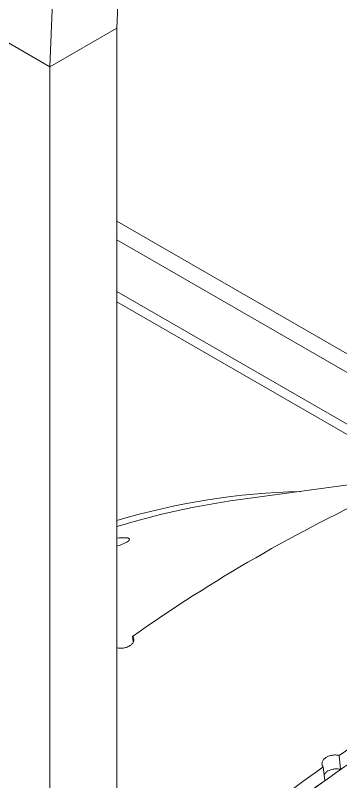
# Model space of a CAD drawing. Extents: x 2 to 136, y 1 to 99.
# Drawn here: x 99.032 to 99.678, y 15.407 to 16.931 of the extents above; entities that cross this region are included whole.
import ezdxf

# ---------------------------------------------------------------- set-up
doc = ezdxf.new("R2010")
doc.units = 0
doc.header["$MEASUREMENT"] = 0
doc.linetypes.add('SLD-Solid', pattern=[0])
doc.layers.add('OBJECT', color=7, linetype='CONTINUOUS')

msp = doc.modelspace()

# ---------------------------------------------------------------- linework, layer by layer
at = {"layer": 'OBJECT', "linetype": 'SLD-Solid', "lineweight": 15}
for p, q in [((98.2168, 17.3386), (99.1007, 16.8284)), ((99.2336, 16.9051), (99.1007, 16.8284)), ((99.2336, 9.5786), (99.2336, 16.9051)), ((99.1007, 9.5018), (99.1007, 16.8284)), ((99.8226, 16.1816), (99.2336, 16.5216)), ((99.826, 16.1428), (99.2336, 16.4848)), ((99.2336, 16.382), (99.8068, 16.0511)), ((99.776, 16.0481), (99.2336, 16.3612)), ((99.798, 16.0119), (99.4739, 15.9677)), ((99.266, 15.6852), (99.2649, 15.6963)), ((99.6777, 15.4321), (99.675, 15.4596)), ((99.6461, 15.4097), (99.643, 15.4369))]:
    msp.add_line(p, q, dxfattribs=at)
at = {"layer": 'OBJECT', "linetype": 'SLD-Solid', "lineweight": 15, "flags": 128}
for points in [[(99.1007, 16.8284), (99.1058, 16.9585), (99.121, 17.0934), (99.1462, 17.2319), (99.1813, 17.3728), (99.2258, 17.515), (99.2794, 17.6572), (99.3418, 17.7982), (99.4122, 17.9368), (99.4901, 18.0718), (99.575, 18.2021), (99.6659, 18.3265), (99.7622, 18.4441), (99.8631, 18.5537), (99.9676, 18.6545), (100.0749, 18.7456), (100.1841, 18.8263), (100.2943, 18.8957)], [(99.2336, 16.9051), (99.2387, 17.0281), (99.254, 17.1558), (99.2793, 17.287), (99.3143, 17.4204), (99.3588, 17.5548), (99.4124, 17.6888), (99.4744, 17.8211), (99.5443, 17.9505), (99.6214, 18.0758), (99.705, 18.1956), (99.7943, 18.309), (99.8884, 18.4147), (99.9864, 18.5117), (100.0873, 18.5992), (100.1903, 18.6763), (100.2943, 18.7422)], [(99.675, 15.4596), (99.7376, 15.5024), (99.7679, 15.5225)]]:
    msp.add_lwpolyline(points, dxfattribs=at)
at = {"layer": 'OBJECT', "linetype": 'SLD-Solid', "lineweight": 15}
for centre, radius, start, end in [((99.636, 14.5699), 1.4152, 91.5462, 106.5211), ((101.0887, 13.1167), 3.1592, 114.7348, 125.2598), ((99.6918, 14.4125), 1.5704, 97.9753, 106.9651), ((102.0136, 12.0961), 4.0722, 123.3411, 133.0546), ((102.0802, 12.0501), 4.1726, 125.7379, 133.0162), ((102.0601, 12.055), 4.1328, 125.7402, 133.1505)]:
    msp.add_arc(centre, radius, start, end, dxfattribs=at)
for points, knots in [([(99.2336, 15.8918), (99.2401, 15.8922), (99.2517, 15.893), (99.2584, 15.891), (99.2599, 15.8882), (99.2544, 15.8839), (99.2449, 15.8795), (99.2362, 15.8763), (99.2326, 15.875)], [0, 0, 0, 0, 0.250006, 0.449183, 0.64941, 0.77894, 0.909612, 1, 1, 1, 1]), ([(99.2604, 15.6785), (99.2621, 15.6799), (99.2655, 15.6828), (99.2677, 15.6881), (99.2673, 15.6928), (99.2656, 15.6953), (99.2649, 15.6963)], [0, 0, 0, 0, 0.273872, 0.547765, 0.818559, 1, 1, 1, 1]), ([(99.2329, 15.6737), (99.2354, 15.6733), (99.2404, 15.6724), (99.2486, 15.6732), (99.2551, 15.6753), (99.2584, 15.6772), (99.2596, 15.678)], [0, 0, 0, 0, 0.278166, 0.556168, 0.835037, 1, 1, 1, 1]), ([(101.6843, 15.6491), (101.6094, 15.6616), (101.4595, 15.6867), (101.2159, 15.6754), (100.9626, 15.6287), (100.7008, 15.5422), (100.4346, 15.4193), (100.167, 15.2613), (99.9015, 15.0692), (99.6418, 14.8458), (99.4175, 14.625), (99.286, 14.4709), (99.2336, 14.4095)], [0, 0, 0, 0, 0.10339, 0.207109, 0.310498, 0.413888, 0.517607, 0.620996, 0.724386, 0.828105, 0.931495, 1, 1, 1, 1]), ([(99.6475, 15.4549), (99.6458, 15.4534), (99.6424, 15.4505), (99.6403, 15.4452), (99.6406, 15.4405), (99.6424, 15.4379), (99.643, 15.4369)], [0, 0, 0, 0, 0.275026, 0.549974, 0.820722, 1, 1, 1, 1]), ([(99.675, 15.4596), (99.6725, 15.46), (99.6675, 15.4609), (99.6593, 15.4601), (99.6534, 15.4582), (99.6505, 15.4567), (99.6497, 15.4563)], [0, 0, 0, 0, 0.298067, 0.59598, 0.894018, 1, 1, 1, 1]), ([(99.6777, 15.4319), (99.6752, 15.4323), (99.6702, 15.4333), (99.662, 15.4325), (99.6552, 15.4304), (99.6518, 15.4283), (99.6504, 15.4274)], [0, 0, 0, 0, 0.270798, 0.541544, 0.810264, 1, 1, 1, 1])]:
    msp.add_open_spline(points, degree=3, knots=knots, dxfattribs=at)
for points in [[(99.2596, 15.678), (99.2604, 15.6785)], [(99.6497, 15.4563), (99.6475, 15.4549)], [(99.6482, 15.4256), (99.6448, 15.421)], [(99.6504, 15.4274), (99.6482, 15.4256)]]:
    msp.add_open_spline(points, degree=1, dxfattribs=at)

doc.saveas('drawing.dxf')
